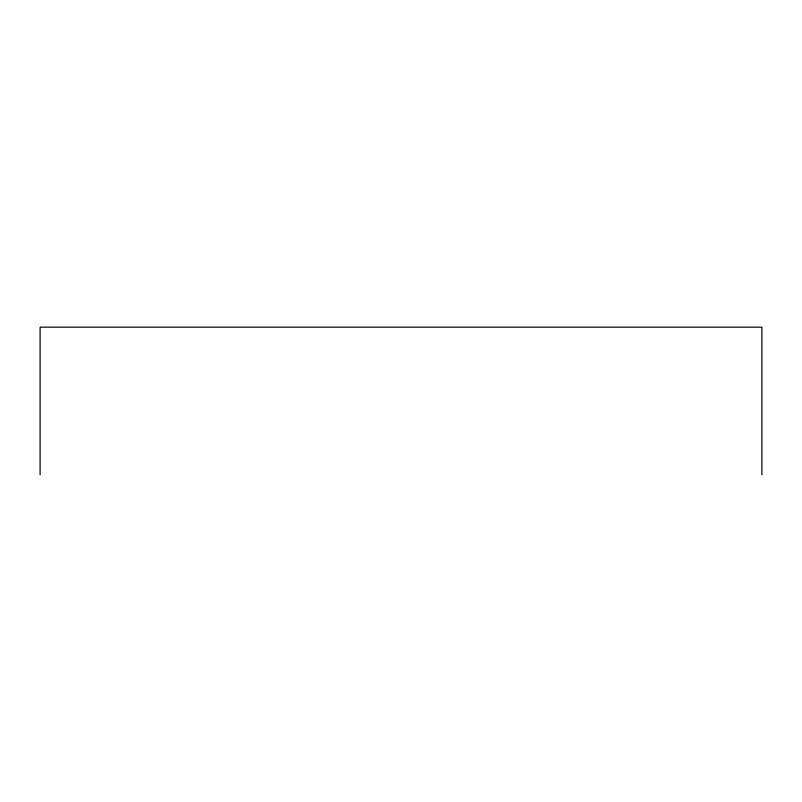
<?xml version="1.0" encoding="UTF-8"?>
<svg xmlns="http://www.w3.org/2000/svg" width="802" height="802" viewBox="0 0 802 802"><rect width="100%" height="100%" fill="white"/><g stroke="black" fill="none" stroke-linecap="round" stroke-linejoin="round"><path stroke-width="1.2" d="M761.9 474.834L761.9 327.166L40.1 327.166L40.1 474.834"/></g></svg>
